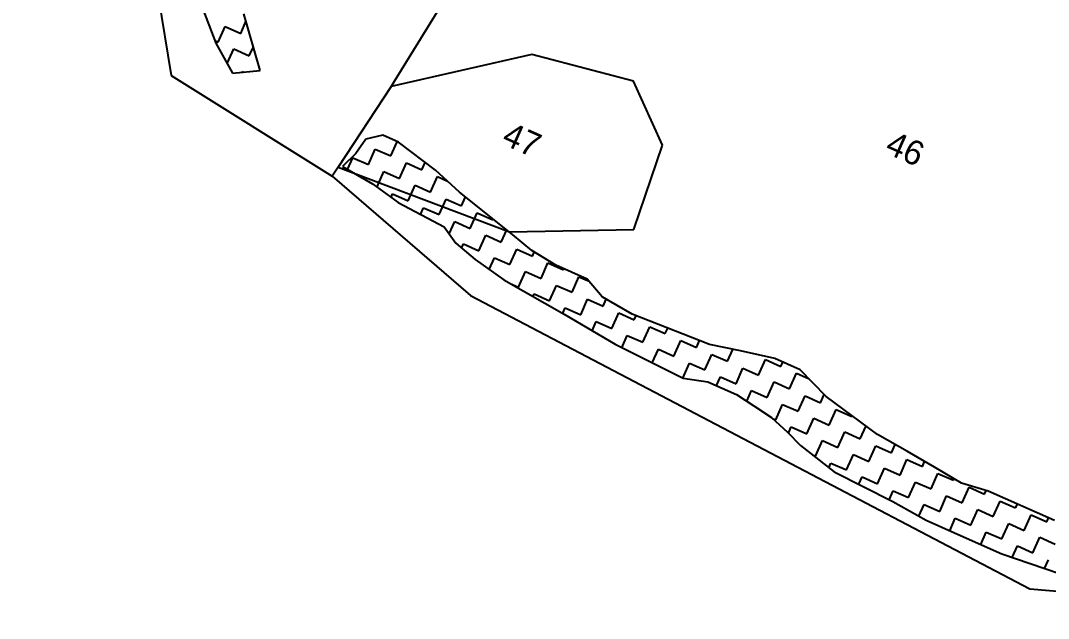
# Model space of a CAD drawing. Header units: metres. Extents: x 279553 to 281500, y 2029848 to 2031565.
# Drawn here: x 279910.3 to 280292.4, y 2029850.5 to 2030072.7 of the extents above; entities that cross this region are included whole.
import ezdxf
from ezdxf.enums import TextEntityAlignment as Align

# ---------------------------------------------------------------- set-up
doc = ezdxf.new("R2010")
doc.units = ezdxf.units.M
doc.header["$MEASUREMENT"] = 0
for name, color, linetype in [('POLY_HATCH', 12, 'Continuous'), ('POLY_PARCEL', 6, 'Continuous'), ('TEXT_PARCEL', 7, 'Continuous'), ('V_BOUND_LINE', 7, 'Continuous')]:
    doc.layers.add(name, color=color, linetype=linetype)
doc.styles.add('TEXT_MAP', font='', dxfattribs={"height": 2.5})
doc.styles.get('TEXT_MAP').set_extended_font_data('Kruti Dev 050')

msp = doc.modelspace()

# ---------------------------------------------------------------- linework, layer by layer
at = {"layer": 'POLY_HATCH'}
for p, q in [((279977.69, 2030077.94), (279982.91, 2030064.38)), ((279999.47, 2030054.22), (279993.33, 2030075.2)), ((279982.91, 2030064.38), (279989.17, 2030053.18)), ((279989.17, 2030053.18), (279999.47, 2030054.22)), ((280045.01, 2030030.07), (280038.76, 2030028.64)), ((280050.88, 2030027.47), (280045.01, 2030030.07)), ((280038.76, 2030028.64), (280034.98, 2030023.3)), ((280064.57, 2030017.17), (280050.88, 2030027.47)), ((280034.98, 2030023.3), (280030.02, 2030018.48)), ((280030.02, 2030018.48), (280041.24, 2030012.09)), ((280073.57, 2030008.96), (280064.57, 2030017.17)), ((280041.24, 2030012.09), (280050.76, 2030005.05)), ((280093.26, 2029993.19), (280073.57, 2030008.96)), ((280050.76, 2030005.05), (280067.84, 2029996.06)), ((280067.84, 2029996.06), (280072.14, 2029989.93)), ((280100.43, 2029987.2), (280093.26, 2029993.19)), ((280072.14, 2029989.93), (280079.31, 2029983.94)), ((280109.3, 2029981.85), (280100.43, 2029987.2)), ((280079.31, 2029983.94), (280090.01, 2029976.38)), ((280121.03, 2029976.64), (280109.3, 2029981.85)), ((280090.01, 2029976.38), (280112.43, 2029963.61)), ((280126.51, 2029969.99), (280121.03, 2029976.64)), ((280137.72, 2029963.6), (280126.51, 2029969.99)), ((280112.43, 2029963.61), (280131.34, 2029952.4)), ((280166.41, 2029952.26), (280137.72, 2029963.6)), ((280131.34, 2029952.4), (280156.63, 2029939.76)), ((280178.01, 2029949.92), (280166.41, 2029952.26)), ((280190.79, 2029947.05), (280178.01, 2029949.92)), ((280200.17, 2029942.88), (280190.79, 2029947.05)), ((280209.82, 2029932.97), (280200.17, 2029942.88)), ((280156.63, 2029939.76), (280165.89, 2029938.45)), ((280165.89, 2029938.45), (280176.45, 2029933.76)), ((280176.45, 2029933.76), (280182.97, 2029929.46)), ((280228.86, 2029918.9), (280209.82, 2029932.97)), ((280182.97, 2029929.46), (280189.49, 2029925.16)), ((280189.49, 2029925.16), (280195.49, 2029919.68)), ((280195.49, 2029919.68), (280200.31, 2029914.73)), ((280240.07, 2029912.51), (280228.86, 2029918.9)), ((280200.31, 2029914.73), (280212.83, 2029904.96)), ((280250.11, 2029906.65), (280240.07, 2029912.51)), ((280212.83, 2029904.96), (280234.61, 2029893.88)), ((280260.15, 2029900.78), (280250.11, 2029906.65)), ((280270.06, 2029897.78), (280260.15, 2029900.78)), ((280294.71, 2029886.83), (280270.06, 2029897.78)), ((280234.61, 2029893.88), (280246.99, 2029886.97)), ((280246.99, 2029886.97), (280257.55, 2029882.28)), ((280257.55, 2029882.28), (280275.16, 2029874.46)), ((280275.16, 2029874.46), (280302.01, 2029865.33))]:
    msp.add_line(p, q, dxfattribs=at)
at = {"layer": 'POLY_HATCH', "linetype": 'Continuous'}
for p, q in [((279992.18, 2030067.95), (279994.15, 2030072.39)), ((279983.84, 2030064.74), (279986.4, 2030070.52)), ((279986.4, 2030070.52), (279992.18, 2030067.95)), ((279982.55, 2030065.32), (279983.84, 2030064.74)), ((279987.19, 2030056.72), (279989.61, 2030062.18)), ((279989.61, 2030062.18), (279995.39, 2030059.61)), ((279995.39, 2030059.61), (279996.9, 2030063.01)), ((279992.69, 2030053.53), (279992.82, 2030053.84)), ((279992.82, 2030053.84), (279993.35, 2030053.6)), ((280048, 2030022.41), (280050.35, 2030027.7)), ((280031.94, 2030017.39), (280033.87, 2030021.74)), ((280033.89, 2030021.76), (280039.66, 2030019.2)), ((280039.66, 2030019.2), (280042.22, 2030024.97)), ((280042.22, 2030024.97), (280048, 2030022.41)), ((280051.21, 2030014.07), (280053.77, 2030019.84)), ((280053.77, 2030019.84), (280059.55, 2030017.28)), ((280059.55, 2030017.28), (280060.77, 2030020.03)), ((280042.88, 2030010.88), (280045.43, 2030016.63)), ((280045.43, 2030016.63), (280051.21, 2030014.07)), ((280062.76, 2030008.94), (280065.32, 2030014.71)), ((280065.32, 2030014.71), (280069.12, 2030013.02)), ((280054.42, 2030005.73), (280056.98, 2030011.5)), ((280056.98, 2030011.5), (280062.76, 2030008.94)), ((280048.08, 2030007.03), (280048.64, 2030008.29)), ((280048.64, 2030008.29), (280054.42, 2030005.73)), ((280065.96, 2030000.6), (280068.53, 2030006.37)), ((280068.53, 2030006.37), (280074.3, 2030003.8)), ((280074.3, 2030003.8), (280075.8, 2030007.17)), ((280059.08, 2030000.67), (280060.19, 2030003.16)), ((280060.19, 2030003.16), (280065.96, 2030000.6)), ((280077.51, 2029995.46), (280080.08, 2030001.24)), ((280080.08, 2030001.24), (280085.85, 2029998.67)), ((280085.85, 2029998.67), (280086, 2029999)), ((280069.69, 2029993.42), (280071.74, 2029998.03)), ((280071.74, 2029998.03), (280077.51, 2029995.46)), ((280089.06, 2029990.33), (280091.1, 2029994.92)), ((280080.72, 2029987.12), (280083.29, 2029992.9)), ((280083.29, 2029992.9), (280089.06, 2029990.33)), ((280074.27, 2029988.16), (280074.95, 2029989.69)), ((280074.95, 2029989.69), (280080.72, 2029987.12)), ((280092.27, 2029981.99), (280094.84, 2029987.77)), ((280094.84, 2029987.77), (280100.61, 2029985.2)), ((280084.57, 2029980.22), (280086.5, 2029984.56)), ((280086.5, 2029984.56), (280092.27, 2029981.99)), ((280100.61, 2029985.2), (280101.27, 2029986.69)), ((280095.48, 2029973.65), (280098.04, 2029979.43)), ((280098.04, 2029979.43), (280103.82, 2029976.86)), ((280103.82, 2029976.86), (280106.38, 2029982.64)), ((280106.38, 2029982.64), (280112.16, 2029980.07)), ((280112.16, 2029980.07), (280112.35, 2029980.5)), ((280115.37, 2029971.73), (280117.93, 2029977.51)), ((280117.93, 2029977.51), (280121.69, 2029975.83)), ((280092.36, 2029975.04), (280095.48, 2029973.65)), ((280107.03, 2029968.52), (280109.59, 2029974.3)), ((280109.59, 2029974.3), (280115.37, 2029971.73)), ((280100.86, 2029970.2), (280101.25, 2029971.09)), ((280101.25, 2029971.09), (280107.03, 2029968.52)), ((280118.58, 2029963.39), (280121.14, 2029969.17)), ((280121.14, 2029969.17), (280126.92, 2029966.6)), ((280126.92, 2029966.6), (280128.04, 2029969.12)), ((280111.89, 2029963.91), (280112.8, 2029965.96)), ((280112.8, 2029965.96), (280118.58, 2029963.39)), ((280122.84, 2029957.43), (280124.35, 2029960.83)), ((280124.35, 2029960.83), (280130.13, 2029958.26)), ((280130.13, 2029958.26), (280132.69, 2029964.03)), ((280132.69, 2029964.03), (280138.47, 2029961.47)), ((280138.47, 2029961.47), (280139.16, 2029963.04)), ((280141.67, 2029953.13), (280144.24, 2029958.9)), ((280144.24, 2029958.9), (280150.01, 2029956.34)), ((280150.01, 2029956.34), (280150.92, 2029958.39)), ((280133.87, 2029951.13), (280135.9, 2029955.69)), ((280135.9, 2029955.69), (280141.67, 2029953.13)), ((280153.22, 2029948), (280155.79, 2029953.77)), ((280155.79, 2029953.77), (280161.56, 2029951.21)), ((280161.56, 2029951.21), (280162.69, 2029953.74)), ((280145.19, 2029945.48), (280147.45, 2029950.56)), ((280147.45, 2029950.56), (280153.22, 2029948)), ((280173.11, 2029946.07), (280175.08, 2029950.51)), ((280156.5, 2029939.82), (280159, 2029945.43)), ((280159, 2029945.43), (280164.77, 2029942.87)), ((280164.77, 2029942.87), (280167.34, 2029948.64)), ((280167.34, 2029948.64), (280173.11, 2029946.07)), ((280184.66, 2029940.94), (280187.23, 2029946.72)), ((280187.23, 2029946.72), (280193, 2029944.15)), ((280193, 2029944.15), (280193.71, 2029945.75)), ((280176.32, 2029937.74), (280178.89, 2029943.51)), ((280178.89, 2029943.51), (280184.66, 2029940.94)), ((280196.21, 2029935.81), (280198.77, 2029941.59)), ((280198.77, 2029941.59), (280203.46, 2029939.5)), ((280169.09, 2029937.03), (280170.55, 2029940.3)), ((280170.55, 2029940.3), (280176.32, 2029937.74)), ((280187.87, 2029932.6), (280190.43, 2029938.38)), ((280190.43, 2029938.38), (280196.21, 2029935.81)), ((280180.33, 2029931.2), (280182.09, 2029935.17)), ((280182.09, 2029935.17), (280187.87, 2029932.6)), ((280207.76, 2029930.68), (280209.1, 2029933.71)), ((280191.08, 2029924.26), (280193.64, 2029930.04)), ((280193.64, 2029930.04), (280199.42, 2029927.47)), ((280199.42, 2029927.47), (280201.98, 2029933.25)), ((280201.98, 2029933.25), (280207.76, 2029930.68)), ((280210.97, 2029922.34), (280213.53, 2029928.12)), ((280213.53, 2029928.12), (280219.31, 2029925.55)), ((280219.31, 2029925.55), (280219.44, 2029925.86)), ((280189.89, 2029924.79), (280191.08, 2029924.26)), ((280202.63, 2029919.13), (280205.19, 2029924.91)), ((280205.19, 2029924.91), (280210.97, 2029922.34)), ((280195.81, 2029919.35), (280196.85, 2029921.7)), ((280196.85, 2029921.7), (280202.63, 2029919.13)), ((280214.17, 2029914), (280216.74, 2029919.78)), ((280216.74, 2029919.78), (280222.51, 2029917.21)), ((280222.51, 2029917.21), (280224.65, 2029922.01)), ((280205.83, 2029910.79), (280208.4, 2029916.57)), ((280208.4, 2029916.57), (280214.17, 2029914)), ((280225.72, 2029908.87), (280228.29, 2029914.64)), ((280228.29, 2029914.64), (280234.06, 2029912.08)), ((280234.06, 2029912.08), (280235.43, 2029915.16)), ((280204.72, 2029911.29), (280205.83, 2029910.79)), ((280217.38, 2029905.66), (280219.95, 2029911.44)), ((280219.95, 2029911.44), (280225.72, 2029908.87)), ((280210.84, 2029906.51), (280211.61, 2029908.23)), ((280211.61, 2029908.23), (280217.38, 2029905.66)), ((280237.27, 2029903.74), (280239.84, 2029909.51)), ((280239.84, 2029909.51), (280245.61, 2029906.95)), ((280245.61, 2029906.95), (280246.43, 2029908.8)), ((280221.93, 2029900.33), (280223.16, 2029903.1)), ((280223.16, 2029903.1), (280228.93, 2029900.53)), ((280228.93, 2029900.53), (280231.5, 2029906.3)), ((280231.5, 2029906.3), (280237.27, 2029903.74)), ((280248.82, 2029898.61), (280251.39, 2029904.38)), ((280251.39, 2029904.38), (280257.16, 2029901.82)), ((280240.48, 2029895.4), (280243.05, 2029901.17)), ((280243.05, 2029901.17), (280248.82, 2029898.61)), ((280257.16, 2029901.82), (280257.41, 2029902.38)), ((280260.37, 2029893.48), (280262.93, 2029899.25)), ((280262.93, 2029899.25), (280268.71, 2029896.69)), ((280233.21, 2029894.59), (280234.71, 2029897.96)), ((280234.71, 2029897.96), (280240.48, 2029895.4)), ((280252.03, 2029890.27), (280254.59, 2029896.04)), ((280254.59, 2029896.04), (280260.37, 2029893.48)), ((280268.71, 2029896.69), (280269.3, 2029898.01)), ((280244.31, 2029888.46), (280246.25, 2029892.83)), ((280246.25, 2029892.83), (280252.03, 2029890.27)), ((280271.92, 2029888.35), (280274.48, 2029894.12)), ((280274.48, 2029894.12), (280280.26, 2029891.55)), ((280280.26, 2029891.55), (280280.89, 2029892.97)), ((280255.75, 2029883.08), (280257.8, 2029887.7)), ((280257.8, 2029887.7), (280263.58, 2029885.14)), ((280263.58, 2029885.14), (280266.14, 2029890.91)), ((280266.14, 2029890.91), (280271.92, 2029888.35)), ((280283.47, 2029883.21), (280286.03, 2029888.99)), ((280286.03, 2029888.99), (280291.81, 2029886.42)), ((280291.81, 2029886.42), (280292.44, 2029887.84)), ((280275.13, 2029880.01), (280277.69, 2029885.78)), ((280277.69, 2029885.78), (280283.47, 2029883.21)), ((280267.3, 2029877.95), (280269.35, 2029882.57)), ((280269.35, 2029882.57), (280275.13, 2029880.01)), ((280286.67, 2029874.87), (280289.24, 2029880.65)), ((280289.24, 2029880.65), (280295.01, 2029878.08)), ((280279, 2029873.15), (280280.9, 2029877.44)), ((280280.9, 2029877.44), (280286.67, 2029874.87)), ((280291.01, 2029869.07), (280292.45, 2029872.31))]:
    msp.add_line(p, q, dxfattribs=at)
at = {"layer": 'POLY_PARCEL'}
for p, q in [((280143.55, 2030204), (280049.29, 2030050.04)), ((280100.38, 2030060.15), (280048.12, 2030048.26)), ((280138.14, 2030050.26), (280100.38, 2030060.15)), ((280048.12, 2030048.26), (280028.37, 2030018.2)), ((280049.29, 2030050.04), (280048.12, 2030048.26)), ((280149.01, 2030026.39), (280138.14, 2030050.26)), ((280138.34, 2029995.08), (280149.01, 2030026.39)), ((280028.37, 2030018.2), (280026.2, 2030014.89)), ((280028.37, 2030018.2), (280092.13, 2029994.15)), ((280092.13, 2029994.15), (280138.34, 2029995.08))]:
    msp.add_line(p, q, dxfattribs=at)
at = {"layer": 'V_BOUND_LINE'}
for p, q in [((279910.35, 2030398.15), (279966.31, 2030052.28)), ((279966.31, 2030052.28), (280026.2, 2030014.89)), ((280026.2, 2030014.89), (280077.58, 2029970.5)), ((280077.58, 2029970.5), (280285.49, 2029861.48)), ((280285.49, 2029861.48), (280415.82, 2029850.47))]:
    msp.add_line(p, q, dxfattribs=at)

# ---------------------------------------------------------------- texts
at = {"layer": 'TEXT_PARCEL', "style": 'TEXT_MAP'}
for s, p in [('47', (280096.81, 2030028.46)), ('46', (280239.29, 2030025.15))]:
    msp.add_text(s, height=9.099, rotation=336.0439, dxfattribs=at).set_placement(p, align=Align.MIDDLE)

doc.saveas('drawing.dxf')
